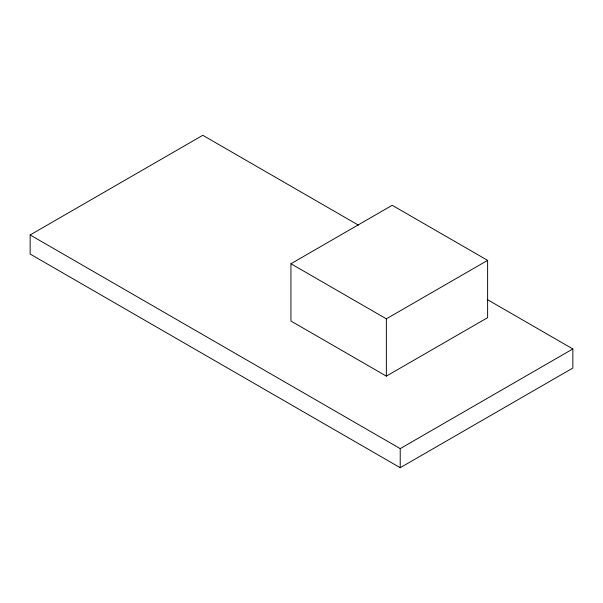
<?xml version="1.0" encoding="UTF-8"?>
<svg xmlns="http://www.w3.org/2000/svg" width="603" height="603" viewBox="0 0 603 603"><rect width="100%" height="100%" fill="white"/><g stroke="black" fill="none" stroke-linecap="round" stroke-linejoin="round"><path stroke-width="0.9" d="M487.262 299.533L572.85 348.949L572.85 368.041L400.219 467.709L30.15 254.051L30.15 234.959L202.781 135.291L358.468 225.175M290.94 263.745L392.206 205.284L487.616 260.368L487.616 317.66L386.35 376.121L290.94 321.037L290.94 263.745L386.35 318.836L487.616 260.368M30.15 234.959L400.219 448.617L572.85 348.949M400.219 448.617L400.219 467.709M386.35 318.836L386.35 376.121"/></g></svg>
